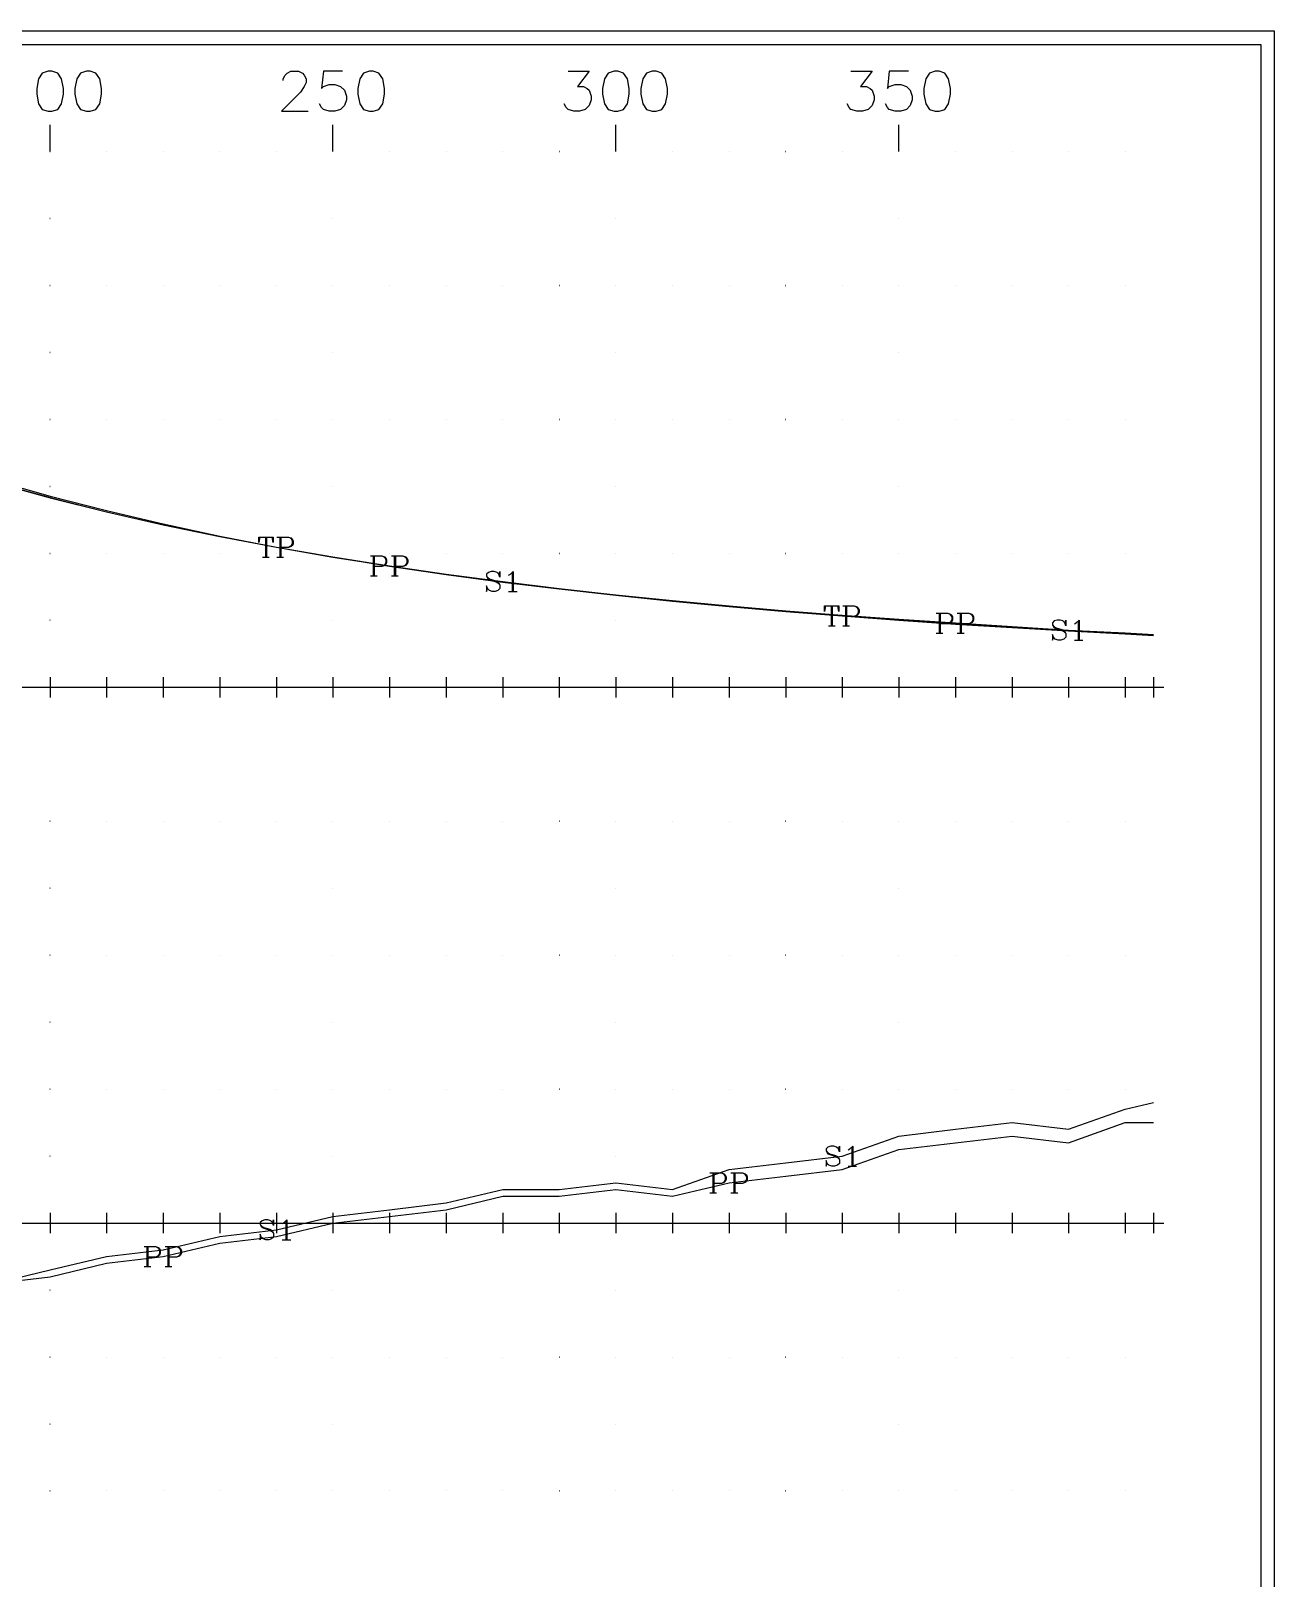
# Model space of a CAD drawing. Extents: x 10 to 200, y 0 to 250.
# Drawn here: x 107.2 to 200, y 134.5 to 250 of the extents above; entities that cross this region are included whole.
import ezdxf

# ---------------------------------------------------------------- set-up
doc = ezdxf.new("R2010")
doc.units = 0
doc.linetypes.add('1', pattern=[0])
for name, color, linetype in [('1', 7, '1'), ('2', 7, '1'), ('3', 7, '1')]:
    doc.layers.add(name, color=color, linetype=linetype)

msp = doc.modelspace()

# ---------------------------------------------------------------- linework, layer by layer
at = {"layer": '1'}
for p, q in [((108.61, 241), (108.61, 243)), ((129.73, 241), (129.73, 243)), ((150.86, 241), (150.86, 243)), ((171.99, 241), (171.99, 243)), ((124.69, 212.22), (124.69, 210.72)), ((124.76, 212.22), (124.76, 210.72)), ((125.76, 212.22), (125.76, 210.72)), ((125.83, 212.22), (125.83, 210.72)), ((124.47, 210.72), (124.97, 210.72)), ((125.54, 210.72), (126.04, 210.72)), ((132.74, 210.81), (132.74, 209.31)), ((132.81, 210.81), (132.81, 209.31)), ((134.31, 210.81), (134.31, 209.31)), ((134.39, 210.81), (134.39, 209.31)), ((132.53, 209.31), (133.03, 209.31)), ((134.1, 209.31), (134.6, 209.31)), ((143.12, 209.58), (143.12, 208.15)), ((142.84, 208.15), (143.48, 208.15)), ((166.94, 207.08), (166.94, 205.58)), ((167.01, 207.08), (167.01, 205.58)), ((168.01, 207.08), (168.01, 205.58)), ((168.08, 207.08), (168.08, 205.58)), ((175, 206.54), (175, 205.04)), ((175.07, 206.54), (175.07, 205.04)), ((176.57, 206.54), (176.57, 205.04)), ((176.64, 206.54), (176.64, 205.04)), ((185.38, 205.95), (185.38, 204.52)), ((166.72, 205.58), (167.22, 205.58)), ((167.8, 205.58), (168.3, 205.58)), ((174.78, 205.04), (175.28, 205.04)), ((176.35, 205.04), (176.85, 205.04)), ((185.09, 204.52), (185.73, 204.52)), ((107.84, 201), (109.37, 201)), ((108.61, 201.76), (108.61, 200.24)), ((112.07, 201), (113.59, 201)), ((112.83, 201.76), (112.83, 200.24)), ((116.29, 201), (117.82, 201)), ((117.06, 201.76), (117.06, 200.24)), ((120.52, 201), (122.04, 201)), ((121.28, 201.76), (121.28, 200.24)), ((124.75, 201), (126.27, 201)), ((125.51, 201.76), (125.51, 200.24)), ((128.97, 201), (130.49, 201)), ((129.73, 201.76), (129.73, 200.24)), ((133.2, 201), (134.72, 201)), ((133.96, 201.76), (133.96, 200.24)), ((137.42, 201), (138.94, 201)), ((138.18, 201.76), (138.18, 200.24)), ((141.65, 201), (143.17, 201)), ((142.41, 201.76), (142.41, 200.24)), ((145.87, 201), (147.4, 201)), ((146.63, 201.76), (146.63, 200.24)), ((150.1, 201), (151.62, 201)), ((150.86, 201.76), (150.86, 200.24)), ((154.32, 201), (155.85, 201)), ((155.08, 201.76), (155.08, 200.24)), ((158.55, 201), (160.07, 201)), ((159.31, 201.76), (159.31, 200.24)), ((162.77, 201), (164.3, 201)), ((163.54, 201.76), (163.54, 200.24)), ((167, 201), (168.52, 201)), ((167.76, 201.76), (167.76, 200.24)), ((171.22, 201), (172.75, 201)), ((171.99, 201.76), (171.99, 200.24)), ((175.45, 201), (176.97, 201)), ((176.21, 201.76), (176.21, 200.24)), ((179.67, 201), (181.2, 201)), ((180.44, 201.76), (180.44, 200.24)), ((183.9, 201), (185.42, 201)), ((184.66, 201.76), (184.66, 200.24)), ((188.13, 201), (189.65, 201)), ((188.89, 201.76), (188.89, 200.24)), ((190.24, 201), (191.76, 201)), ((191, 201.76), (191, 200.24)), ((168.47, 166.68), (168.47, 165.25)), ((168.19, 165.25), (168.83, 165.25)), ((158.1, 164.75), (158.1, 163.25)), ((158.17, 164.75), (158.17, 163.25)), ((159.67, 164.75), (159.67, 163.25)), ((159.74, 164.75), (159.74, 163.25)), ((157.88, 163.25), (158.38, 163.25)), ((159.45, 163.25), (159.95, 163.25)), ((108.61, 161.76), (108.61, 160.24)), ((112.83, 161.76), (112.83, 160.24)), ((117.06, 161.76), (117.06, 160.24)), ((121.28, 161.76), (121.28, 160.24)), ((125.51, 161.76), (125.51, 160.24)), ((129.73, 161.76), (129.73, 160.24)), ((133.96, 161.76), (133.96, 160.24)), ((138.18, 161.76), (138.18, 160.24)), ((142.41, 161.76), (142.41, 160.24)), ((146.63, 161.76), (146.63, 160.24)), ((150.86, 161.76), (150.86, 160.24)), ((155.08, 161.76), (155.08, 160.24)), ((159.31, 161.76), (159.31, 160.24)), ((163.54, 161.76), (163.54, 160.24)), ((167.76, 161.76), (167.76, 160.24)), ((171.99, 161.76), (171.99, 160.24)), ((176.21, 161.76), (176.21, 160.24)), ((180.44, 161.76), (180.44, 160.24)), ((184.66, 161.76), (184.66, 160.24)), ((188.89, 161.76), (188.89, 160.24)), ((191, 161.76), (191, 160.24)), ((107.84, 161), (109.37, 161)), ((112.07, 161), (113.59, 161)), ((116.29, 161), (117.82, 161)), ((120.52, 161), (122.04, 161)), ((124.75, 161), (126.27, 161)), ((126.22, 161.18), (126.22, 159.75)), ((128.97, 161), (130.49, 161)), ((133.2, 161), (134.72, 161)), ((137.42, 161), (138.94, 161)), ((141.65, 161), (143.17, 161)), ((145.87, 161), (147.4, 161)), ((150.1, 161), (151.62, 161)), ((154.32, 161), (155.85, 161)), ((158.55, 161), (160.07, 161)), ((162.77, 161), (164.3, 161)), ((167, 161), (168.52, 161)), ((171.22, 161), (172.75, 161)), ((175.45, 161), (176.97, 161)), ((179.67, 161), (181.2, 161)), ((183.9, 161), (185.42, 161)), ((188.13, 161), (189.65, 161)), ((190.24, 161), (191.76, 161)), ((125.94, 159.75), (126.58, 159.75)), ((115.84, 159.25), (115.84, 157.75)), ((115.91, 159.25), (115.91, 157.75)), ((117.41, 159.25), (117.41, 157.75)), ((117.48, 159.25), (117.48, 157.75)), ((115.63, 157.75), (116.13, 157.75)), ((117.2, 157.75), (117.7, 157.75))]:
    msp.add_line(p, q, dxfattribs=at)
for points in [[(108.46, 247), (108.03, 246.86), (107.75, 246.43), (107.61, 245.71), (107.61, 245.29), (107.75, 244.57), (108.03, 244.14), (108.46, 244), (108.75, 244), (109.18, 244.14), (109.46, 244.57), (109.61, 245.29), (109.61, 245.71), (109.46, 246.43), (109.18, 246.86), (108.75, 247), (108.46, 247)], [(111.32, 247), (110.89, 246.86), (110.61, 246.43), (110.46, 245.71), (110.46, 245.29), (110.61, 244.57), (110.89, 244.14), (111.32, 244), (111.61, 244), (112.03, 244.14), (112.32, 244.57), (112.46, 245.29), (112.46, 245.71), (112.32, 246.43), (112.03, 246.86), (111.61, 247), (111.32, 247)], [(126.02, 246.29), (126.02, 246.43), (126.16, 246.71), (126.3, 246.86), (126.59, 247), (127.16, 247), (127.45, 246.86), (127.59, 246.71), (127.73, 246.43), (127.73, 246.14), (127.59, 245.86), (127.3, 245.43), (125.88, 244), (127.88, 244)], [(130.45, 247), (129.02, 247), (128.88, 245.71), (129.02, 245.86), (129.45, 246), (129.88, 246), (130.3, 245.86), (130.59, 245.57), (130.73, 245.14), (130.73, 244.86), (130.59, 244.43), (130.3, 244.14), (129.88, 244), (129.45, 244), (129.02, 244.14), (128.88, 244.29), (128.73, 244.57)], [(132.45, 247), (132.02, 246.86), (131.73, 246.43), (131.59, 245.71), (131.59, 245.29), (131.73, 244.57), (132.02, 244.14), (132.45, 244), (132.73, 244), (133.16, 244.14), (133.45, 244.57), (133.59, 245.29), (133.59, 245.71), (133.45, 246.43), (133.16, 246.86), (132.73, 247), (132.45, 247)], [(147.29, 247), (148.86, 247), (148, 245.86), (148.43, 245.86), (148.72, 245.71), (148.86, 245.57), (149, 245.14), (149, 244.86), (148.86, 244.43), (148.57, 244.14), (148.14, 244), (147.72, 244), (147.29, 244.14), (147.14, 244.29), (147, 244.57)], [(150.72, 247), (150.29, 246.86), (150, 246.43), (149.86, 245.71), (149.86, 245.29), (150, 244.57), (150.29, 244.14), (150.72, 244), (151, 244), (151.43, 244.14), (151.72, 244.57), (151.86, 245.29), (151.86, 245.71), (151.72, 246.43), (151.43, 246.86), (151, 247), (150.72, 247)], [(153.57, 247), (153.14, 246.86), (152.86, 246.43), (152.72, 245.71), (152.72, 245.29), (152.86, 244.57), (153.14, 244.14), (153.57, 244), (153.86, 244), (154.29, 244.14), (154.57, 244.57), (154.72, 245.29), (154.72, 245.71), (154.57, 246.43), (154.29, 246.86), (153.86, 247), (153.57, 247)], [(168.41, 247), (169.99, 247), (169.13, 245.86), (169.56, 245.86), (169.84, 245.71), (169.99, 245.57), (170.13, 245.14), (170.13, 244.86), (169.99, 244.43), (169.7, 244.14), (169.27, 244), (168.84, 244), (168.41, 244.14), (168.27, 244.29), (168.13, 244.57)], [(172.7, 247), (171.27, 247), (171.13, 245.71), (171.27, 245.86), (171.7, 246), (172.13, 246), (172.56, 245.86), (172.84, 245.57), (172.99, 245.14), (172.99, 244.86), (172.84, 244.43), (172.56, 244.14), (172.13, 244), (171.7, 244), (171.27, 244.14), (171.13, 244.29), (170.99, 244.57)], [(174.7, 247), (174.27, 246.86), (173.99, 246.43), (173.84, 245.71), (173.84, 245.29), (173.99, 244.57), (174.27, 244.14), (174.7, 244), (174.99, 244), (175.41, 244.14), (175.7, 244.57), (175.84, 245.29), (175.84, 245.71), (175.7, 246.43), (175.41, 246.86), (174.99, 247), (174.7, 247)], [(104.38, 216.46), (108.61, 215.27), (112.83, 214.19), (117.06, 213.2), (121.28, 212.29), (125.51, 211.47), (129.73, 210.73), (133.96, 210.05), (138.18, 209.43), (142.41, 208.86), (146.63, 208.34), (150.86, 207.87), (155.08, 207.43), (159.31, 207.03), (163.54, 206.66), (167.76, 206.33), (171.99, 206.01), (176.21, 205.72), (180.44, 205.46), (184.66, 205.21), (188.89, 204.98), (191, 204.87)], [(104.38, 216.32), (108.61, 215.16), (112.83, 214.11), (117.06, 213.14), (121.28, 212.27), (125.51, 211.46), (129.73, 210.73), (133.96, 210.07), (138.18, 209.45), (142.41, 208.9), (146.63, 208.38), (150.86, 207.91), (155.08, 207.47), (159.31, 207.08), (163.54, 206.72), (167.76, 206.38), (171.99, 206.08), (176.21, 205.8), (180.44, 205.53), (184.66, 205.27), (188.89, 205.06), (191, 204.95)], [(104.38, 216.31), (108.61, 215.15), (112.83, 214.1), (117.06, 213.13), (121.28, 212.26), (125.51, 211.45), (129.73, 210.72), (133.96, 210.06), (138.18, 209.44), (142.41, 208.89), (146.63, 208.37), (150.86, 207.9), (155.08, 207.46), (159.31, 207.07), (163.54, 206.71), (167.76, 206.37), (171.99, 206.07), (176.21, 205.79), (180.44, 205.52), (184.66, 205.26), (188.89, 205.04), (191, 204.94)], [(124.26, 212.22), (124.19, 211.8), (124.19, 212.22), (125.26, 212.22), (125.26, 211.8), (125.19, 212.22)], [(125.54, 212.22), (126.4, 212.22), (126.61, 212.15), (126.69, 212.08), (126.76, 211.94), (126.76, 211.72), (126.69, 211.58), (126.61, 211.51), (126.4, 211.44), (125.83, 211.44)], [(126.4, 212.22), (126.54, 212.15), (126.61, 212.08), (126.69, 211.94), (126.69, 211.72), (126.61, 211.58), (126.54, 211.51), (126.4, 211.44)], [(132.53, 210.81), (133.39, 210.81), (133.6, 210.73), (133.67, 210.66), (133.74, 210.52), (133.74, 210.31), (133.67, 210.16), (133.6, 210.09), (133.39, 210.02), (132.81, 210.02)], [(133.39, 210.81), (133.53, 210.73), (133.6, 210.66), (133.67, 210.52), (133.67, 210.31), (133.6, 210.16), (133.53, 210.09), (133.39, 210.02)], [(134.1, 210.81), (134.96, 210.81), (135.17, 210.73), (135.24, 210.66), (135.31, 210.52), (135.31, 210.31), (135.24, 210.16), (135.17, 210.09), (134.96, 210.02), (134.39, 210.02)], [(134.96, 210.81), (135.1, 210.73), (135.17, 210.66), (135.24, 210.52), (135.24, 210.31), (135.17, 210.16), (135.1, 210.09), (134.96, 210.02)], [(142.12, 209.44), (142.19, 209.65), (142.19, 209.22), (142.12, 209.44), (141.98, 209.58), (141.77, 209.65), (141.55, 209.65), (141.34, 209.58), (141.19, 209.44), (141.19, 209.3), (141.27, 209.15), (141.34, 209.08), (141.48, 209.01), (141.91, 208.87), (142.05, 208.8), (142.19, 208.65)], [(141.19, 209.3), (141.34, 209.15), (141.48, 209.08), (141.91, 208.94), (142.05, 208.87), (142.12, 208.8), (142.19, 208.65), (142.19, 208.37), (142.05, 208.22), (141.84, 208.15), (141.62, 208.15), (141.41, 208.22), (141.27, 208.37), (141.19, 208.58), (141.19, 208.15), (141.27, 208.37)], [(142.84, 209.37), (142.98, 209.44), (143.19, 209.65), (143.19, 208.15)], [(166.51, 207.08), (166.44, 206.65), (166.44, 207.08), (167.51, 207.08), (167.51, 206.65), (167.44, 207.08)], [(167.8, 207.08), (168.65, 207.08), (168.87, 207), (168.94, 206.93), (169.01, 206.79), (169.01, 206.58), (168.94, 206.43), (168.87, 206.36), (168.65, 206.29), (168.08, 206.29)], [(168.65, 207.08), (168.8, 207), (168.87, 206.93), (168.94, 206.79), (168.94, 206.58), (168.87, 206.43), (168.8, 206.36), (168.65, 206.29)], [(174.78, 206.54), (175.64, 206.54), (175.85, 206.46), (175.93, 206.39), (176, 206.25), (176, 206.04), (175.93, 205.89), (175.85, 205.82), (175.64, 205.75), (175.07, 205.75)], [(175.64, 206.54), (175.78, 206.46), (175.85, 206.39), (175.93, 206.25), (175.93, 206.04), (175.85, 205.89), (175.78, 205.82), (175.64, 205.75)], [(176.35, 206.54), (177.21, 206.54), (177.43, 206.46), (177.5, 206.39), (177.57, 206.25), (177.57, 206.04), (177.5, 205.89), (177.43, 205.82), (177.21, 205.75), (176.64, 205.75)], [(177.21, 206.54), (177.35, 206.46), (177.43, 206.39), (177.5, 206.25), (177.5, 206.04), (177.43, 205.89), (177.35, 205.82), (177.21, 205.75)], [(184.38, 205.81), (184.45, 206.02), (184.45, 205.6), (184.38, 205.81), (184.23, 205.95), (184.02, 206.02), (183.8, 206.02), (183.59, 205.95), (183.45, 205.81), (183.45, 205.67), (183.52, 205.52), (183.59, 205.45), (183.73, 205.38), (184.16, 205.24), (184.3, 205.17), (184.45, 205.02)], [(183.45, 205.67), (183.59, 205.52), (183.73, 205.45), (184.16, 205.31), (184.3, 205.24), (184.38, 205.17), (184.45, 205.02), (184.45, 204.74), (184.3, 204.6), (184.09, 204.52), (183.88, 204.52), (183.66, 204.6), (183.52, 204.74), (183.45, 204.95), (183.45, 204.52), (183.52, 204.74)], [(185.09, 205.74), (185.23, 205.81), (185.45, 206.02), (185.45, 204.52)], [(104.38, 201), (108.61, 201), (112.83, 201), (117.06, 201), (121.28, 201), (125.51, 201), (129.73, 201), (133.96, 201), (138.18, 201), (142.41, 201), (146.63, 201), (150.86, 201), (155.08, 201), (159.31, 201), (163.54, 201), (167.76, 201), (171.99, 201), (176.21, 201), (180.44, 201), (184.66, 201), (188.89, 201), (191, 201)], [(104.38, 156.5), (108.61, 157.5), (112.83, 158.5), (117.06, 159), (121.28, 160), (125.51, 160.5), (129.73, 161.5), (133.96, 162), (138.18, 162.5), (142.41, 163.5), (146.63, 163.5), (150.86, 164), (155.08, 163.5), (159.31, 165), (163.54, 165.5), (167.76, 166), (171.99, 167.5), (176.21, 168), (180.44, 168.5), (184.66, 168), (188.89, 169.5), (191, 170)], [(104.38, 156.5), (108.61, 157), (112.83, 158), (117.06, 158.5), (121.28, 159.5), (125.51, 160), (129.73, 161), (133.96, 161.5), (138.18, 162), (142.41, 163), (146.63, 163), (150.86, 163.5), (155.08, 163), (159.31, 164), (163.54, 164.5), (167.76, 165), (171.99, 166.5), (176.21, 167), (180.44, 167.5), (184.66, 167), (188.89, 168.5), (191, 168.5)], [(167.47, 166.54), (167.55, 166.75), (167.55, 166.32), (167.47, 166.54), (167.33, 166.68), (167.12, 166.75), (166.9, 166.75), (166.69, 166.68), (166.55, 166.54), (166.55, 166.39), (166.62, 166.25), (166.69, 166.18), (166.83, 166.11), (167.26, 165.96), (167.4, 165.89), (167.55, 165.75)], [(166.55, 166.39), (166.69, 166.25), (166.83, 166.18), (167.26, 166.04), (167.4, 165.96), (167.47, 165.89), (167.55, 165.75), (167.55, 165.46), (167.4, 165.32), (167.19, 165.25), (166.97, 165.25), (166.76, 165.32), (166.62, 165.46), (166.55, 165.68), (166.55, 165.25), (166.62, 165.46)], [(168.19, 166.46), (168.33, 166.54), (168.55, 166.75), (168.55, 165.25)], [(157.88, 164.75), (158.74, 164.75), (158.95, 164.68), (159.02, 164.61), (159.1, 164.46), (159.1, 164.25), (159.02, 164.11), (158.95, 164.04), (158.74, 163.96), (158.17, 163.96)], [(158.74, 164.75), (158.88, 164.68), (158.95, 164.61), (159.02, 164.46), (159.02, 164.25), (158.95, 164.11), (158.88, 164.04), (158.74, 163.96)], [(159.45, 164.75), (160.31, 164.75), (160.52, 164.68), (160.6, 164.61), (160.67, 164.46), (160.67, 164.25), (160.6, 164.11), (160.52, 164.04), (160.31, 163.96), (159.74, 163.96)], [(160.31, 164.75), (160.45, 164.68), (160.52, 164.61), (160.6, 164.46), (160.6, 164.25), (160.52, 164.11), (160.45, 164.04), (160.31, 163.96)], [(104.38, 161), (108.61, 161), (112.83, 161), (117.06, 161), (121.28, 161), (125.51, 161), (129.73, 161), (133.96, 161), (138.18, 161), (142.41, 161), (146.63, 161), (150.86, 161), (155.08, 161), (159.31, 161), (163.54, 161), (167.76, 161), (171.99, 161), (176.21, 161), (180.44, 161), (184.66, 161), (188.89, 161), (191, 161)], [(125.22, 161.04), (125.29, 161.25), (125.29, 160.82), (125.22, 161.04), (125.08, 161.18), (124.86, 161.25), (124.65, 161.25), (124.44, 161.18), (124.29, 161.04), (124.29, 160.89), (124.36, 160.75), (124.44, 160.68), (124.58, 160.61), (125.01, 160.46), (125.15, 160.39), (125.29, 160.25)], [(124.29, 160.89), (124.44, 160.75), (124.58, 160.68), (125.01, 160.54), (125.15, 160.46), (125.22, 160.39), (125.29, 160.25), (125.29, 159.96), (125.15, 159.82), (124.94, 159.75), (124.72, 159.75), (124.51, 159.82), (124.36, 159.96), (124.29, 160.18), (124.29, 159.75), (124.36, 159.96)], [(125.94, 160.96), (126.08, 161.04), (126.29, 161.25), (126.29, 159.75)], [(115.63, 159.25), (116.48, 159.25), (116.7, 159.18), (116.77, 159.11), (116.84, 158.96), (116.84, 158.75), (116.77, 158.61), (116.7, 158.54), (116.48, 158.46), (115.91, 158.46)], [(116.48, 159.25), (116.63, 159.18), (116.7, 159.11), (116.77, 158.96), (116.77, 158.75), (116.7, 158.61), (116.63, 158.54), (116.48, 158.46)], [(117.2, 159.25), (118.06, 159.25), (118.27, 159.18), (118.34, 159.11), (118.41, 158.96), (118.41, 158.75), (118.34, 158.61), (118.27, 158.54), (118.06, 158.46), (117.48, 158.46)], [(118.06, 159.25), (118.2, 159.18), (118.27, 159.11), (118.34, 158.96), (118.34, 158.75), (118.27, 158.61), (118.2, 158.54), (118.06, 158.46)]]:
    msp.add_lwpolyline(points, dxfattribs=at)
at = {"layer": '2'}
for points in [[(11, 1), (11, 249), (199, 249), (199, 1), (11, 1)], [(108.61, 241), (108.6, 241), (108.6, 241), (108.61, 241), (108.61, 241)], [(108.61, 241), (108.6, 241), (108.6, 241), (108.61, 241), (108.61, 241)], [(112.83, 241), (112.83, 241), (112.83, 241), (112.83, 241), (112.83, 241)], [(117.06, 241), (117.05, 241), (117.05, 241), (117.06, 241), (117.06, 241)], [(121.28, 241), (121.28, 241), (121.28, 241), (121.28, 241), (121.28, 241)], [(125.51, 241), (125.51, 241), (125.51, 241), (125.51, 241), (125.51, 241)], [(129.73, 241), (129.73, 241), (129.73, 241), (129.73, 241), (129.73, 241)], [(129.73, 241), (129.73, 241), (129.73, 241), (129.73, 241), (129.73, 241)], [(133.96, 241), (133.96, 241), (133.96, 241), (133.96, 241), (133.96, 241)], [(138.18, 241), (138.18, 241), (138.18, 241), (138.18, 241), (138.18, 241)], [(142.41, 241), (142.41, 241), (142.41, 241), (142.41, 241), (142.41, 241)], [(146.64, 241), (146.63, 241), (146.63, 241), (146.64, 241), (146.64, 241)], [(150.86, 241), (150.86, 241), (150.86, 241), (150.86, 241), (150.86, 241)], [(150.86, 241), (150.86, 241), (150.86, 241), (150.86, 241), (150.86, 241)], [(155.09, 241), (155.08, 241), (155.08, 241), (155.09, 241), (155.09, 241)], [(159.31, 241), (159.31, 241), (159.31, 241), (159.31, 241), (159.31, 241)], [(163.54, 241), (163.53, 241), (163.53, 241), (163.54, 241), (163.54, 241)], [(167.76, 241), (167.76, 241), (167.76, 241), (167.76, 241), (167.76, 241)], [(171.99, 241), (171.98, 241), (171.98, 241), (171.99, 241), (171.99, 241)], [(171.99, 241), (171.98, 241), (171.98, 241), (171.99, 241), (171.99, 241)], [(176.21, 241), (176.21, 241), (176.21, 241), (176.21, 241), (176.21, 241)], [(180.44, 241), (180.44, 241), (180.44, 241), (180.44, 241), (180.44, 241)], [(184.66, 241), (184.66, 241), (184.66, 241), (184.66, 241), (184.66, 241)], [(188.89, 241), (188.89, 241), (188.89, 241), (188.89, 241), (188.89, 241)], [(108.61, 236), (108.6, 236), (108.6, 236), (108.61, 236), (108.61, 236)], [(129.73, 236), (129.73, 236), (129.73, 236), (129.73, 236), (129.73, 236)], [(150.86, 236), (150.86, 236), (150.86, 236), (150.86, 236), (150.86, 236)], [(171.99, 236), (171.98, 236), (171.98, 236), (171.99, 236), (171.99, 236)], [(108.61, 231), (108.6, 231), (108.6, 231), (108.61, 231), (108.61, 231)], [(108.61, 231), (108.6, 231), (108.6, 231), (108.61, 231), (108.61, 231)], [(112.83, 231), (112.83, 231), (112.83, 231), (112.83, 231), (112.83, 231)], [(117.06, 231), (117.05, 231), (117.05, 231), (117.06, 231), (117.06, 231)], [(121.28, 231), (121.28, 231), (121.28, 231), (121.28, 231), (121.28, 231)], [(125.51, 231), (125.51, 231), (125.51, 231), (125.51, 231), (125.51, 231)], [(129.73, 231), (129.73, 231), (129.73, 231), (129.73, 231), (129.73, 231)], [(129.73, 231), (129.73, 231), (129.73, 231), (129.73, 231), (129.73, 231)], [(133.96, 231), (133.96, 231), (133.96, 231), (133.96, 231), (133.96, 231)], [(138.18, 231), (138.18, 231), (138.18, 231), (138.18, 231), (138.18, 231)], [(142.41, 231), (142.41, 231), (142.41, 231), (142.41, 231), (142.41, 231)], [(146.64, 231), (146.63, 231), (146.63, 231), (146.64, 231), (146.64, 231)], [(150.86, 231), (150.86, 231), (150.86, 231), (150.86, 231), (150.86, 231)], [(150.86, 231), (150.86, 231), (150.86, 231), (150.86, 231), (150.86, 231)], [(155.09, 231), (155.08, 231), (155.08, 231), (155.09, 231), (155.09, 231)], [(159.31, 231), (159.31, 231), (159.31, 231), (159.31, 231), (159.31, 231)], [(163.54, 231), (163.53, 231), (163.53, 231), (163.54, 231), (163.54, 231)], [(167.76, 231), (167.76, 231), (167.76, 231), (167.76, 231), (167.76, 231)], [(171.99, 231), (171.98, 231), (171.98, 231), (171.99, 231), (171.99, 231)], [(171.99, 231), (171.98, 231), (171.98, 231), (171.99, 231), (171.99, 231)], [(176.21, 231), (176.21, 231), (176.21, 231), (176.21, 231), (176.21, 231)], [(180.44, 231), (180.44, 231), (180.44, 231), (180.44, 231), (180.44, 231)], [(184.66, 231), (184.66, 231), (184.66, 231), (184.66, 231), (184.66, 231)], [(188.89, 231), (188.89, 231), (188.89, 231), (188.89, 231), (188.89, 231)], [(108.61, 226), (108.6, 226), (108.6, 226), (108.61, 226), (108.61, 226)], [(129.73, 226), (129.73, 226), (129.73, 226), (129.73, 226), (129.73, 226)], [(150.86, 226), (150.86, 226), (150.86, 226), (150.86, 226), (150.86, 226)], [(171.99, 226), (171.98, 226), (171.98, 226), (171.99, 226), (171.99, 226)], [(108.61, 221), (108.6, 221), (108.6, 221), (108.61, 221), (108.61, 221)], [(108.61, 221), (108.6, 221), (108.6, 221), (108.61, 221), (108.61, 221)], [(112.83, 221), (112.83, 221), (112.83, 221), (112.83, 221), (112.83, 221)], [(117.06, 221), (117.05, 221), (117.05, 221), (117.06, 221), (117.06, 221)], [(121.28, 221), (121.28, 221), (121.28, 221), (121.28, 221), (121.28, 221)], [(125.51, 221), (125.51, 221), (125.51, 221), (125.51, 221), (125.51, 221)], [(129.73, 221), (129.73, 221), (129.73, 221), (129.73, 221), (129.73, 221)], [(129.73, 221), (129.73, 221), (129.73, 221), (129.73, 221), (129.73, 221)], [(133.96, 221), (133.96, 221), (133.96, 221), (133.96, 221), (133.96, 221)], [(138.18, 221), (138.18, 221), (138.18, 221), (138.18, 221), (138.18, 221)], [(142.41, 221), (142.41, 221), (142.41, 221), (142.41, 221), (142.41, 221)], [(146.64, 221), (146.63, 221), (146.63, 221), (146.64, 221), (146.64, 221)], [(150.86, 221), (150.86, 221), (150.86, 221), (150.86, 221), (150.86, 221)], [(150.86, 221), (150.86, 221), (150.86, 221), (150.86, 221), (150.86, 221)], [(155.09, 221), (155.08, 221), (155.08, 221), (155.09, 221), (155.09, 221)], [(159.31, 221), (159.31, 221), (159.31, 221), (159.31, 221), (159.31, 221)], [(163.54, 221), (163.53, 221), (163.53, 221), (163.54, 221), (163.54, 221)], [(167.76, 221), (167.76, 221), (167.76, 221), (167.76, 221), (167.76, 221)], [(171.99, 221), (171.98, 221), (171.98, 221), (171.99, 221), (171.99, 221)], [(171.99, 221), (171.98, 221), (171.98, 221), (171.99, 221), (171.99, 221)], [(176.21, 221), (176.21, 221), (176.21, 221), (176.21, 221), (176.21, 221)], [(180.44, 221), (180.44, 221), (180.44, 221), (180.44, 221), (180.44, 221)], [(184.66, 221), (184.66, 221), (184.66, 221), (184.66, 221), (184.66, 221)], [(188.89, 221), (188.89, 221), (188.89, 221), (188.89, 221), (188.89, 221)], [(108.61, 216), (108.6, 216), (108.6, 216), (108.61, 216), (108.61, 216)], [(129.73, 216), (129.73, 216), (129.73, 216), (129.73, 216), (129.73, 216)], [(150.86, 216), (150.86, 216), (150.86, 216), (150.86, 216), (150.86, 216)], [(171.99, 216), (171.98, 216), (171.98, 216), (171.99, 216), (171.99, 216)], [(108.61, 211), (108.6, 211), (108.6, 211), (108.61, 211), (108.61, 211)], [(108.61, 211), (108.6, 211), (108.6, 211), (108.61, 211), (108.61, 211)], [(112.83, 211), (112.83, 211), (112.83, 211), (112.83, 211), (112.83, 211)], [(117.06, 211), (117.05, 211), (117.05, 211), (117.06, 211), (117.06, 211)], [(121.28, 211), (121.28, 211), (121.28, 211), (121.28, 211), (121.28, 211)], [(125.51, 211), (125.51, 211), (125.51, 211), (125.51, 211), (125.51, 211)], [(129.73, 211), (129.73, 211), (129.73, 211), (129.73, 211), (129.73, 211)], [(129.73, 211), (129.73, 211), (129.73, 211), (129.73, 211), (129.73, 211)], [(133.96, 211), (133.96, 211), (133.96, 211), (133.96, 211), (133.96, 211)], [(138.18, 211), (138.18, 211), (138.18, 211), (138.18, 211), (138.18, 211)], [(142.41, 211), (142.41, 211), (142.41, 211), (142.41, 211), (142.41, 211)], [(146.64, 211), (146.63, 211), (146.63, 211), (146.64, 211), (146.64, 211)], [(150.86, 211), (150.86, 211), (150.86, 211), (150.86, 211), (150.86, 211)], [(150.86, 211), (150.86, 211), (150.86, 211), (150.86, 211), (150.86, 211)], [(155.09, 211), (155.08, 211), (155.08, 211), (155.09, 211), (155.09, 211)], [(159.31, 211), (159.31, 211), (159.31, 211), (159.31, 211), (159.31, 211)], [(163.54, 211), (163.53, 211), (163.53, 211), (163.54, 211), (163.54, 211)], [(167.76, 211), (167.76, 211), (167.76, 211), (167.76, 211), (167.76, 211)], [(171.99, 211), (171.98, 211), (171.98, 211), (171.99, 211), (171.99, 211)], [(171.99, 211), (171.98, 211), (171.98, 211), (171.99, 211), (171.99, 211)], [(176.21, 211), (176.21, 211), (176.21, 211), (176.21, 211), (176.21, 211)], [(180.44, 211), (180.44, 211), (180.44, 211), (180.44, 211), (180.44, 211)], [(184.66, 211), (184.66, 211), (184.66, 211), (184.66, 211), (184.66, 211)], [(188.89, 211), (188.89, 211), (188.89, 211), (188.89, 211), (188.89, 211)], [(108.61, 206), (108.6, 206), (108.6, 206), (108.61, 206), (108.61, 206)], [(129.73, 206), (129.73, 206), (129.73, 206), (129.73, 206), (129.73, 206)], [(150.86, 206), (150.86, 206), (150.86, 206), (150.86, 206), (150.86, 206)], [(171.99, 206), (171.98, 206), (171.98, 206), (171.99, 206), (171.99, 206)], [(108.61, 201), (108.6, 201), (108.6, 201), (108.61, 201), (108.61, 201)], [(108.61, 201), (108.6, 201), (108.6, 201), (108.61, 201), (108.61, 201)], [(112.83, 201), (112.83, 201), (112.83, 201), (112.83, 201), (112.83, 201)], [(117.06, 201), (117.05, 201), (117.05, 201), (117.06, 201), (117.06, 201)], [(121.28, 201), (121.28, 201), (121.28, 201), (121.28, 201), (121.28, 201)], [(125.51, 201), (125.51, 201), (125.51, 201), (125.51, 201), (125.51, 201)], [(129.73, 201), (129.73, 201), (129.73, 201), (129.73, 201), (129.73, 201)], [(129.73, 201), (129.73, 201), (129.73, 201), (129.73, 201), (129.73, 201)], [(133.96, 201), (133.96, 201), (133.96, 201), (133.96, 201), (133.96, 201)], [(138.18, 201), (138.18, 201), (138.18, 201), (138.18, 201), (138.18, 201)], [(142.41, 201), (142.41, 201), (142.41, 201), (142.41, 201), (142.41, 201)], [(146.64, 201), (146.63, 201), (146.63, 201), (146.64, 201), (146.64, 201)], [(150.86, 201), (150.86, 201), (150.86, 201), (150.86, 201), (150.86, 201)], [(150.86, 201), (150.86, 201), (150.86, 201), (150.86, 201), (150.86, 201)], [(155.09, 201), (155.08, 201), (155.08, 201), (155.09, 201), (155.09, 201)], [(159.31, 201), (159.31, 201), (159.31, 201), (159.31, 201), (159.31, 201)], [(163.54, 201), (163.53, 201), (163.53, 201), (163.54, 201), (163.54, 201)], [(167.76, 201), (167.76, 201), (167.76, 201), (167.76, 201), (167.76, 201)], [(171.99, 201), (171.98, 201), (171.98, 201), (171.99, 201), (171.99, 201)], [(171.99, 201), (171.98, 201), (171.98, 201), (171.99, 201), (171.99, 201)], [(176.21, 201), (176.21, 201), (176.21, 201), (176.21, 201), (176.21, 201)], [(180.44, 201), (180.44, 201), (180.44, 201), (180.44, 201), (180.44, 201)], [(184.66, 201), (184.66, 201), (184.66, 201), (184.66, 201), (184.66, 201)], [(188.89, 201), (188.89, 201), (188.89, 201), (188.89, 201), (188.89, 201)], [(108.61, 191), (108.6, 191), (108.6, 191), (108.61, 191), (108.61, 191)], [(108.61, 191), (108.6, 191), (108.6, 191), (108.61, 191), (108.61, 191)], [(112.83, 191), (112.83, 191), (112.83, 191), (112.83, 191), (112.83, 191)], [(117.06, 191), (117.05, 191), (117.05, 191), (117.06, 191), (117.06, 191)], [(121.28, 191), (121.28, 191), (121.28, 191), (121.28, 191), (121.28, 191)], [(125.51, 191), (125.51, 191), (125.51, 191), (125.51, 191), (125.51, 191)], [(129.73, 191), (129.73, 191), (129.73, 191), (129.73, 191), (129.73, 191)], [(129.73, 191), (129.73, 191), (129.73, 191), (129.73, 191), (129.73, 191)], [(133.96, 191), (133.96, 191), (133.96, 191), (133.96, 191), (133.96, 191)], [(138.18, 191), (138.18, 191), (138.18, 191), (138.18, 191), (138.18, 191)], [(142.41, 191), (142.41, 191), (142.41, 191), (142.41, 191), (142.41, 191)], [(146.64, 191), (146.63, 191), (146.63, 191), (146.64, 191), (146.64, 191)], [(150.86, 191), (150.86, 191), (150.86, 191), (150.86, 191), (150.86, 191)], [(150.86, 191), (150.86, 191), (150.86, 191), (150.86, 191), (150.86, 191)], [(155.09, 191), (155.08, 191), (155.08, 191), (155.09, 191), (155.09, 191)], [(159.31, 191), (159.31, 191), (159.31, 191), (159.31, 191), (159.31, 191)], [(163.54, 191), (163.53, 191), (163.53, 191), (163.54, 191), (163.54, 191)], [(167.76, 191), (167.76, 191), (167.76, 191), (167.76, 191), (167.76, 191)], [(171.99, 191), (171.98, 191), (171.98, 191), (171.99, 191), (171.99, 191)], [(171.99, 191), (171.98, 191), (171.98, 191), (171.99, 191), (171.99, 191)], [(176.21, 191), (176.21, 191), (176.21, 191), (176.21, 191), (176.21, 191)], [(180.44, 191), (180.44, 191), (180.44, 191), (180.44, 191), (180.44, 191)], [(184.66, 191), (184.66, 191), (184.66, 191), (184.66, 191), (184.66, 191)], [(188.89, 191), (188.89, 191), (188.89, 191), (188.89, 191), (188.89, 191)], [(108.61, 186), (108.6, 186), (108.6, 186), (108.61, 186), (108.61, 186)], [(129.73, 186), (129.73, 186), (129.73, 186), (129.73, 186), (129.73, 186)], [(150.86, 186), (150.86, 186), (150.86, 186), (150.86, 186), (150.86, 186)], [(171.99, 186), (171.98, 186), (171.98, 186), (171.99, 186), (171.99, 186)], [(108.61, 181), (108.6, 181), (108.6, 181), (108.61, 181), (108.61, 181)], [(108.61, 181), (108.6, 181), (108.6, 181), (108.61, 181), (108.61, 181)], [(112.83, 181), (112.83, 181), (112.83, 181), (112.83, 181), (112.83, 181)], [(117.06, 181), (117.05, 181), (117.05, 181), (117.06, 181), (117.06, 181)], [(121.28, 181), (121.28, 181), (121.28, 181), (121.28, 181), (121.28, 181)], [(125.51, 181), (125.51, 181), (125.51, 181), (125.51, 181), (125.51, 181)], [(129.73, 181), (129.73, 181), (129.73, 181), (129.73, 181), (129.73, 181)], [(129.73, 181), (129.73, 181), (129.73, 181), (129.73, 181), (129.73, 181)], [(133.96, 181), (133.96, 181), (133.96, 181), (133.96, 181), (133.96, 181)], [(138.18, 181), (138.18, 181), (138.18, 181), (138.18, 181), (138.18, 181)], [(142.41, 181), (142.41, 181), (142.41, 181), (142.41, 181), (142.41, 181)], [(146.64, 181), (146.63, 181), (146.63, 181), (146.64, 181), (146.64, 181)], [(150.86, 181), (150.86, 181), (150.86, 181), (150.86, 181), (150.86, 181)], [(150.86, 181), (150.86, 181), (150.86, 181), (150.86, 181), (150.86, 181)], [(155.09, 181), (155.08, 181), (155.08, 181), (155.09, 181), (155.09, 181)], [(159.31, 181), (159.31, 181), (159.31, 181), (159.31, 181), (159.31, 181)], [(163.54, 181), (163.53, 181), (163.53, 181), (163.54, 181), (163.54, 181)], [(167.76, 181), (167.76, 181), (167.76, 181), (167.76, 181), (167.76, 181)], [(171.99, 181), (171.98, 181), (171.98, 181), (171.99, 181), (171.99, 181)], [(171.99, 181), (171.98, 181), (171.98, 181), (171.99, 181), (171.99, 181)], [(176.21, 181), (176.21, 181), (176.21, 181), (176.21, 181), (176.21, 181)], [(180.44, 181), (180.44, 181), (180.44, 181), (180.44, 181), (180.44, 181)], [(184.66, 181), (184.66, 181), (184.66, 181), (184.66, 181), (184.66, 181)], [(188.89, 181), (188.89, 181), (188.89, 181), (188.89, 181), (188.89, 181)], [(108.61, 176), (108.6, 176), (108.6, 176), (108.61, 176), (108.61, 176)], [(129.73, 176), (129.73, 176), (129.73, 176), (129.73, 176), (129.73, 176)], [(150.86, 176), (150.86, 176), (150.86, 176), (150.86, 176), (150.86, 176)], [(171.99, 176), (171.98, 176), (171.98, 176), (171.99, 176), (171.99, 176)], [(108.61, 171), (108.6, 171), (108.6, 171), (108.61, 171), (108.61, 171)], [(108.61, 171), (108.6, 171), (108.6, 171), (108.61, 171), (108.61, 171)], [(112.83, 171), (112.83, 171), (112.83, 171), (112.83, 171), (112.83, 171)], [(117.06, 171), (117.05, 171), (117.05, 171), (117.06, 171), (117.06, 171)], [(121.28, 171), (121.28, 171), (121.28, 171), (121.28, 171), (121.28, 171)], [(125.51, 171), (125.51, 171), (125.51, 171), (125.51, 171), (125.51, 171)], [(129.73, 171), (129.73, 171), (129.73, 171), (129.73, 171), (129.73, 171)], [(129.73, 171), (129.73, 171), (129.73, 171), (129.73, 171), (129.73, 171)], [(133.96, 171), (133.96, 171), (133.96, 171), (133.96, 171), (133.96, 171)], [(138.18, 171), (138.18, 171), (138.18, 171), (138.18, 171), (138.18, 171)], [(142.41, 171), (142.41, 171), (142.41, 171), (142.41, 171), (142.41, 171)], [(146.64, 171), (146.63, 171), (146.63, 171), (146.64, 171), (146.64, 171)], [(150.86, 171), (150.86, 171), (150.86, 171), (150.86, 171), (150.86, 171)], [(150.86, 171), (150.86, 171), (150.86, 171), (150.86, 171), (150.86, 171)], [(155.09, 171), (155.08, 171), (155.08, 171), (155.09, 171), (155.09, 171)], [(159.31, 171), (159.31, 171), (159.31, 171), (159.31, 171), (159.31, 171)], [(163.54, 171), (163.53, 171), (163.53, 171), (163.54, 171), (163.54, 171)], [(167.76, 171), (167.76, 171), (167.76, 171), (167.76, 171), (167.76, 171)], [(171.99, 171), (171.98, 171), (171.98, 171), (171.99, 171), (171.99, 171)], [(171.99, 171), (171.98, 171), (171.98, 171), (171.99, 171), (171.99, 171)], [(176.21, 171), (176.21, 171), (176.21, 171), (176.21, 171), (176.21, 171)], [(180.44, 171), (180.44, 171), (180.44, 171), (180.44, 171), (180.44, 171)], [(184.66, 171), (184.66, 171), (184.66, 171), (184.66, 171), (184.66, 171)], [(188.89, 171), (188.89, 171), (188.89, 171), (188.89, 171), (188.89, 171)], [(108.61, 166), (108.6, 166), (108.6, 166), (108.61, 166), (108.61, 166)], [(129.73, 166), (129.73, 166), (129.73, 166), (129.73, 166), (129.73, 166)], [(150.86, 166), (150.86, 166), (150.86, 166), (150.86, 166), (150.86, 166)], [(171.99, 166), (171.98, 166), (171.98, 166), (171.99, 166), (171.99, 166)], [(108.61, 161), (108.6, 161), (108.6, 161), (108.61, 161), (108.61, 161)], [(108.61, 161), (108.6, 161), (108.6, 161), (108.61, 161), (108.61, 161)], [(112.83, 161), (112.83, 161), (112.83, 161), (112.83, 161), (112.83, 161)], [(117.06, 161), (117.05, 161), (117.05, 161), (117.06, 161), (117.06, 161)], [(121.28, 161), (121.28, 161), (121.28, 161), (121.28, 161), (121.28, 161)], [(125.51, 161), (125.51, 161), (125.51, 161), (125.51, 161), (125.51, 161)], [(129.73, 161), (129.73, 161), (129.73, 161), (129.73, 161), (129.73, 161)], [(129.73, 161), (129.73, 161), (129.73, 161), (129.73, 161), (129.73, 161)], [(133.96, 161), (133.96, 161), (133.96, 161), (133.96, 161), (133.96, 161)], [(138.18, 161), (138.18, 161), (138.18, 161), (138.18, 161), (138.18, 161)], [(142.41, 161), (142.41, 161), (142.41, 161), (142.41, 161), (142.41, 161)], [(146.64, 161), (146.63, 161), (146.63, 161), (146.64, 161), (146.64, 161)], [(150.86, 161), (150.86, 161), (150.86, 161), (150.86, 161), (150.86, 161)], [(150.86, 161), (150.86, 161), (150.86, 161), (150.86, 161), (150.86, 161)], [(155.09, 161), (155.08, 161), (155.08, 161), (155.09, 161), (155.09, 161)], [(159.31, 161), (159.31, 161), (159.31, 161), (159.31, 161), (159.31, 161)], [(163.54, 161), (163.53, 161), (163.53, 161), (163.54, 161), (163.54, 161)], [(167.76, 161), (167.76, 161), (167.76, 161), (167.76, 161), (167.76, 161)], [(171.99, 161), (171.98, 161), (171.98, 161), (171.99, 161), (171.99, 161)], [(171.99, 161), (171.98, 161), (171.98, 161), (171.99, 161), (171.99, 161)], [(176.21, 161), (176.21, 161), (176.21, 161), (176.21, 161), (176.21, 161)], [(180.44, 161), (180.44, 161), (180.44, 161), (180.44, 161), (180.44, 161)], [(184.66, 161), (184.66, 161), (184.66, 161), (184.66, 161), (184.66, 161)], [(188.89, 161), (188.89, 161), (188.89, 161), (188.89, 161), (188.89, 161)], [(108.61, 156), (108.6, 156), (108.6, 156), (108.61, 156), (108.61, 156)], [(129.73, 156), (129.73, 156), (129.73, 156), (129.73, 156), (129.73, 156)], [(150.86, 156), (150.86, 156), (150.86, 156), (150.86, 156), (150.86, 156)], [(171.99, 156), (171.98, 156), (171.98, 156), (171.99, 156), (171.99, 156)], [(108.61, 151), (108.6, 151), (108.6, 151), (108.61, 151), (108.61, 151)], [(108.61, 151), (108.6, 151), (108.6, 151), (108.61, 151), (108.61, 151)], [(112.83, 151), (112.83, 151), (112.83, 151), (112.83, 151), (112.83, 151)], [(117.06, 151), (117.05, 151), (117.05, 151), (117.06, 151), (117.06, 151)], [(121.28, 151), (121.28, 151), (121.28, 151), (121.28, 151), (121.28, 151)], [(125.51, 151), (125.51, 151), (125.51, 151), (125.51, 151), (125.51, 151)], [(129.73, 151), (129.73, 151), (129.73, 151), (129.73, 151), (129.73, 151)], [(129.73, 151), (129.73, 151), (129.73, 151), (129.73, 151), (129.73, 151)], [(133.96, 151), (133.96, 151), (133.96, 151), (133.96, 151), (133.96, 151)], [(138.18, 151), (138.18, 151), (138.18, 151), (138.18, 151), (138.18, 151)], [(142.41, 151), (142.41, 151), (142.41, 151), (142.41, 151), (142.41, 151)], [(146.64, 151), (146.63, 151), (146.63, 151), (146.64, 151), (146.64, 151)], [(150.86, 151), (150.86, 151), (150.86, 151), (150.86, 151), (150.86, 151)], [(150.86, 151), (150.86, 151), (150.86, 151), (150.86, 151), (150.86, 151)], [(155.09, 151), (155.08, 151), (155.08, 151), (155.09, 151), (155.09, 151)], [(159.31, 151), (159.31, 151), (159.31, 151), (159.31, 151), (159.31, 151)], [(163.54, 151), (163.53, 151), (163.53, 151), (163.54, 151), (163.54, 151)], [(167.76, 151), (167.76, 151), (167.76, 151), (167.76, 151), (167.76, 151)], [(171.99, 151), (171.98, 151), (171.98, 151), (171.99, 151), (171.99, 151)], [(171.99, 151), (171.98, 151), (171.98, 151), (171.99, 151), (171.99, 151)], [(176.21, 151), (176.21, 151), (176.21, 151), (176.21, 151), (176.21, 151)], [(180.44, 151), (180.44, 151), (180.44, 151), (180.44, 151), (180.44, 151)], [(184.66, 151), (184.66, 151), (184.66, 151), (184.66, 151), (184.66, 151)], [(188.89, 151), (188.89, 151), (188.89, 151), (188.89, 151), (188.89, 151)], [(108.61, 146), (108.6, 146), (108.6, 146), (108.61, 146), (108.61, 146)], [(129.73, 146), (129.73, 146), (129.73, 146), (129.73, 146), (129.73, 146)], [(150.86, 146), (150.86, 146), (150.86, 146), (150.86, 146), (150.86, 146)], [(171.99, 146), (171.98, 146), (171.98, 146), (171.99, 146), (171.99, 146)], [(108.61, 141), (108.6, 141), (108.6, 141), (108.61, 141), (108.61, 141)], [(108.61, 141), (108.6, 141), (108.6, 141), (108.61, 141), (108.61, 141)], [(112.83, 141), (112.83, 141), (112.83, 141), (112.83, 141), (112.83, 141)], [(117.06, 141), (117.05, 141), (117.05, 141), (117.06, 141), (117.06, 141)], [(121.28, 141), (121.28, 141), (121.28, 141), (121.28, 141), (121.28, 141)], [(125.51, 141), (125.51, 141), (125.51, 141), (125.51, 141), (125.51, 141)], [(129.73, 141), (129.73, 141), (129.73, 141), (129.73, 141), (129.73, 141)], [(129.73, 141), (129.73, 141), (129.73, 141), (129.73, 141), (129.73, 141)], [(133.96, 141), (133.96, 141), (133.96, 141), (133.96, 141), (133.96, 141)], [(138.18, 141), (138.18, 141), (138.18, 141), (138.18, 141), (138.18, 141)], [(142.41, 141), (142.41, 141), (142.41, 141), (142.41, 141), (142.41, 141)], [(146.64, 141), (146.63, 141), (146.63, 141), (146.64, 141), (146.64, 141)], [(150.86, 141), (150.86, 141), (150.86, 141), (150.86, 141), (150.86, 141)], [(150.86, 141), (150.86, 141), (150.86, 141), (150.86, 141), (150.86, 141)], [(155.09, 141), (155.08, 141), (155.08, 141), (155.09, 141), (155.09, 141)], [(159.31, 141), (159.31, 141), (159.31, 141), (159.31, 141), (159.31, 141)], [(163.54, 141), (163.53, 141), (163.53, 141), (163.54, 141), (163.54, 141)], [(167.76, 141), (167.76, 141), (167.76, 141), (167.76, 141), (167.76, 141)], [(171.99, 141), (171.98, 141), (171.98, 141), (171.99, 141), (171.99, 141)], [(171.99, 141), (171.98, 141), (171.98, 141), (171.99, 141), (171.99, 141)], [(176.21, 141), (176.21, 141), (176.21, 141), (176.21, 141), (176.21, 141)], [(180.44, 141), (180.44, 141), (180.44, 141), (180.44, 141), (180.44, 141)], [(184.66, 141), (184.66, 141), (184.66, 141), (184.66, 141), (184.66, 141)], [(188.89, 141), (188.89, 141), (188.89, 141), (188.89, 141), (188.89, 141)]]:
    msp.add_lwpolyline(points, dxfattribs=at)
at = {"layer": '3'}
msp.add_lwpolyline([(10, 0), (10, 250), (200, 250), (200, 0), (10, 0)], dxfattribs=at)

doc.saveas('drawing.dxf')
